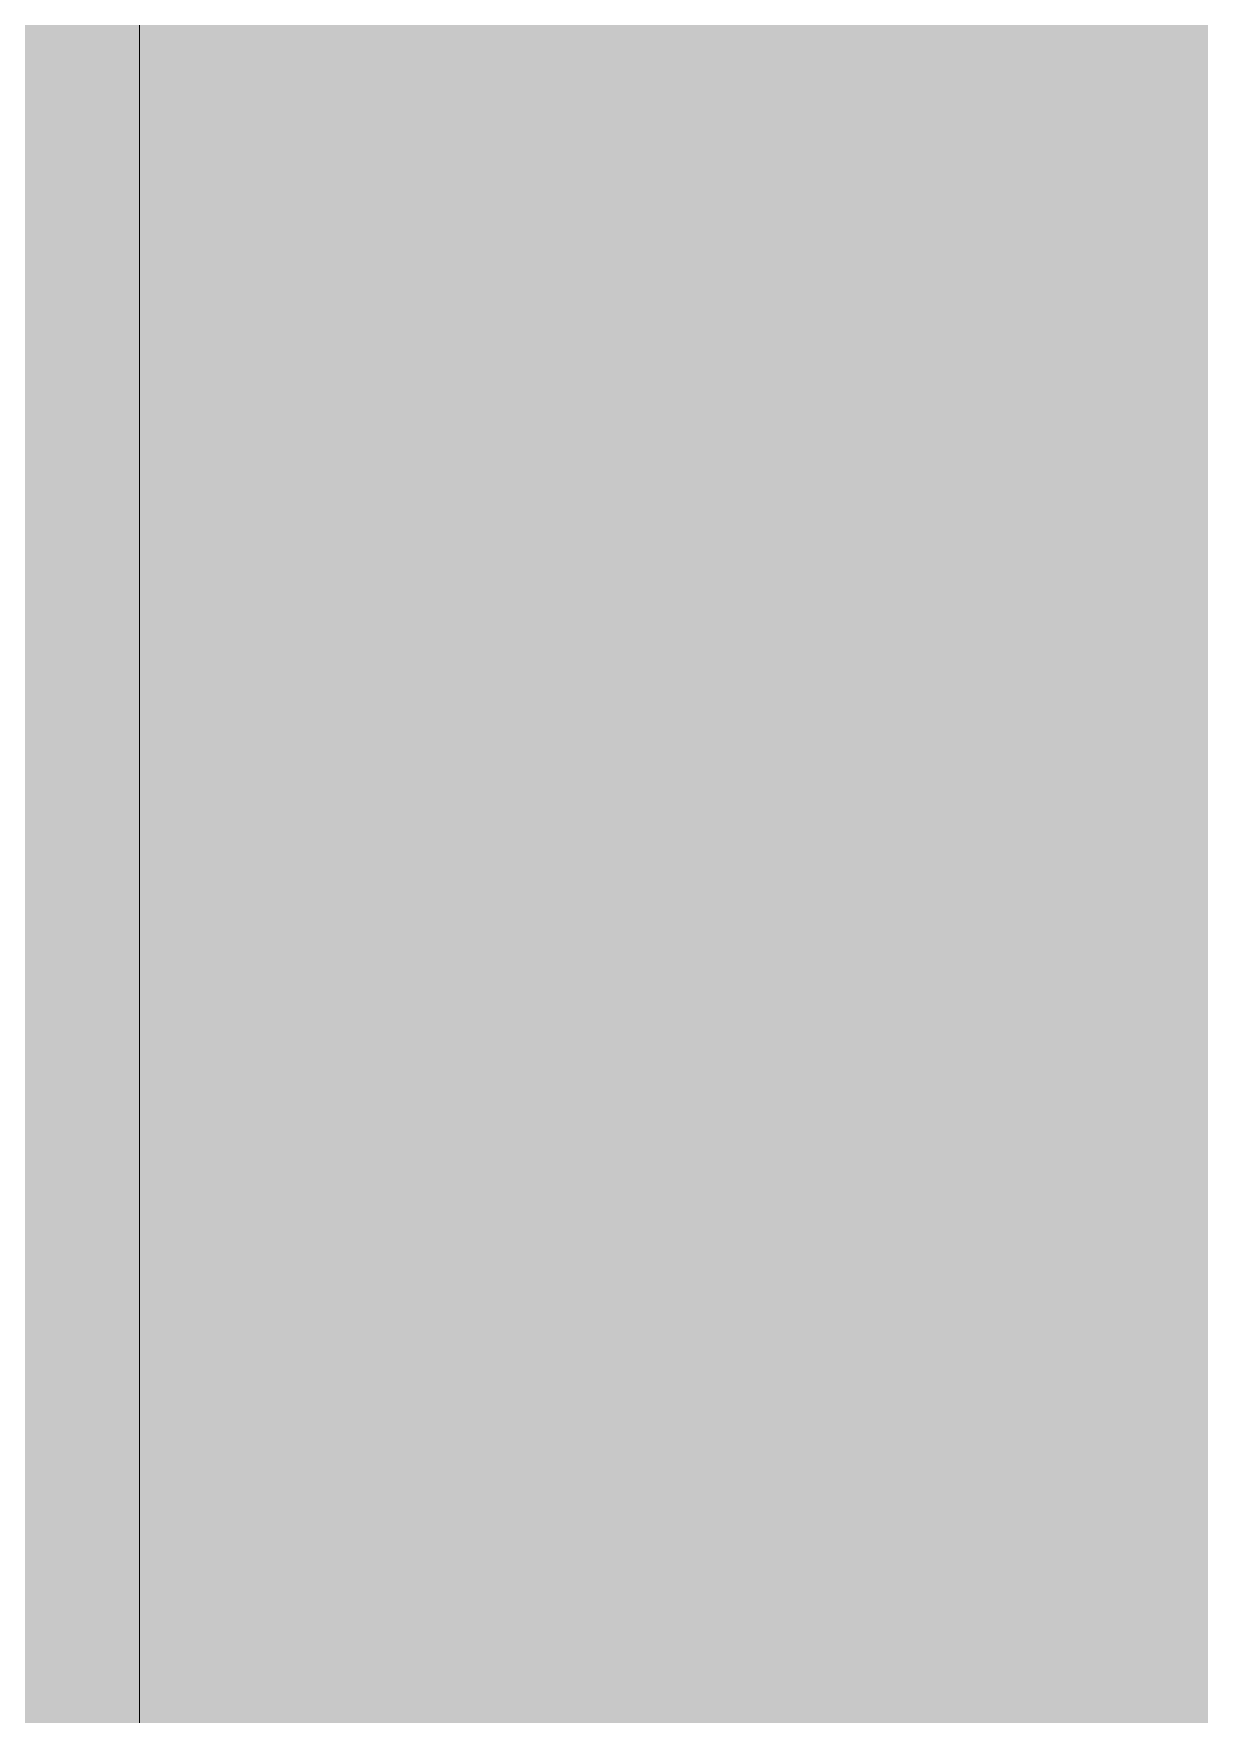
# Model space of a CAD drawing. Header units: inches. Extents: x 30764 to 92544, y -36095 to 66.
# Drawn here: x 92529.18697 to 92529.20048, y 65.97335 to 65.99282 of the extents above; entities that cross this region are included whole.
import ezdxf

# ---------------------------------------------------------------- set-up
doc = ezdxf.new("R2010")
doc.units = ezdxf.units.IN
doc.header["$MEASUREMENT"] = 0
doc.layers.add('E-ELEC-EQPM', color=71, linetype='Continuous', lineweight=9)

msp = doc.modelspace()

# ---------------------------------------------------------------- hatches: boundary and pattern name
at = {"layer": 'E-ELEC-EQPM', "lineweight": 5}
msp.add_hatch(color=256, dxfattribs=at).paths.add_polyline_path([(92529.18819998174, 65.97090353565254), (92529.18819998174, 66.00264513312253), (92529.17518935693, 66.00262755832634), (92529.17518935693, 65.97109685841089), (92529.18299249333, 65.97098091287592)], flags=0)
at = {"layer": 'E-ELEC-EQPM'}
h = msp.add_hatch(color=256, dxfattribs=at)
h.paths.add_polyline_path([(92529.18819998174, 65.97090353565254), (92529.18873913556, 65.97092979603539), (92529.18873913553, 65.97269162657864), (92529.20035909279, 65.97322329473859), (92529.20035909279, 65.97149576536688), (92529.20087653157, 65.97152096808382), (92529.20087653157, 66.00258900290154), (92529.18819998174, 66.00264513312253), (92529.18819998174, 65.9714983341968)], flags=0)
h.paths.add_polyline_path([(92529.19612537697, 66.00000000000003), (92529.18873913553, 66.00000000000001), (92529.18873913553, 66.00176183054332), (92529.20035909278, 66.00170215060776), (92529.20035909279, 66.00000000000001)], flags=0)

# ---------------------------------------------------------------- linework, layer by layer
msp.add_line((92529.18819998173, 66.00264513312253), (92529.18819998173, 65.97090353565258), dxfattribs=at)

doc.saveas('drawing.dxf')
